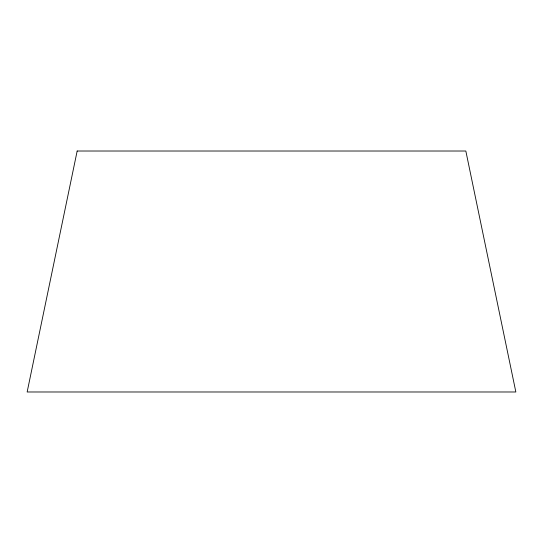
<?xml version="1.0" encoding="UTF-8"?>
<svg xmlns="http://www.w3.org/2000/svg" width="543" height="543" viewBox="0 0 543 543"><rect width="100%" height="100%" fill="white"/><g stroke="black" fill="none" stroke-linecap="round" stroke-linejoin="round"><path stroke-width="0.81" d="M77.167 151.015L27.15 391.985L515.85 391.985L465.833 151.015L77.167 151.015"/></g></svg>
